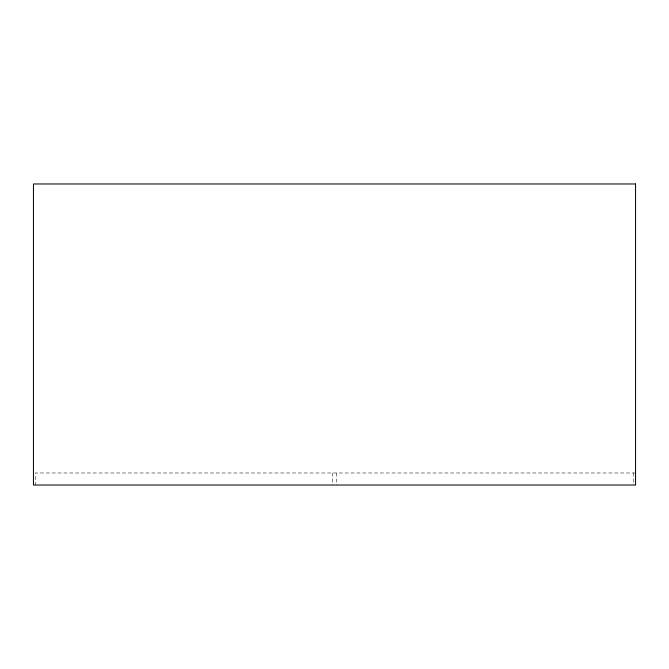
<?xml version="1.0" encoding="UTF-8"?>
<svg xmlns="http://www.w3.org/2000/svg" width="669" height="669" viewBox="0 0 669 669"><rect width="100%" height="100%" fill="white"/><g stroke="black" fill="none" stroke-linecap="round" stroke-linejoin="round"><path stroke-width="0.5" stroke-dasharray="3.35 2.51" d="M635.55 472.983L35.256 472.983L35.256 485.025M633.744 472.983L633.744 485.025M336.306 472.983L336.306 485.025M332.694 472.983L332.694 485.025"/><path stroke-width="1" d="M635.55 183.975L33.45 183.975L33.45 485.025L635.55 485.025L635.55 183.975"/></g></svg>
